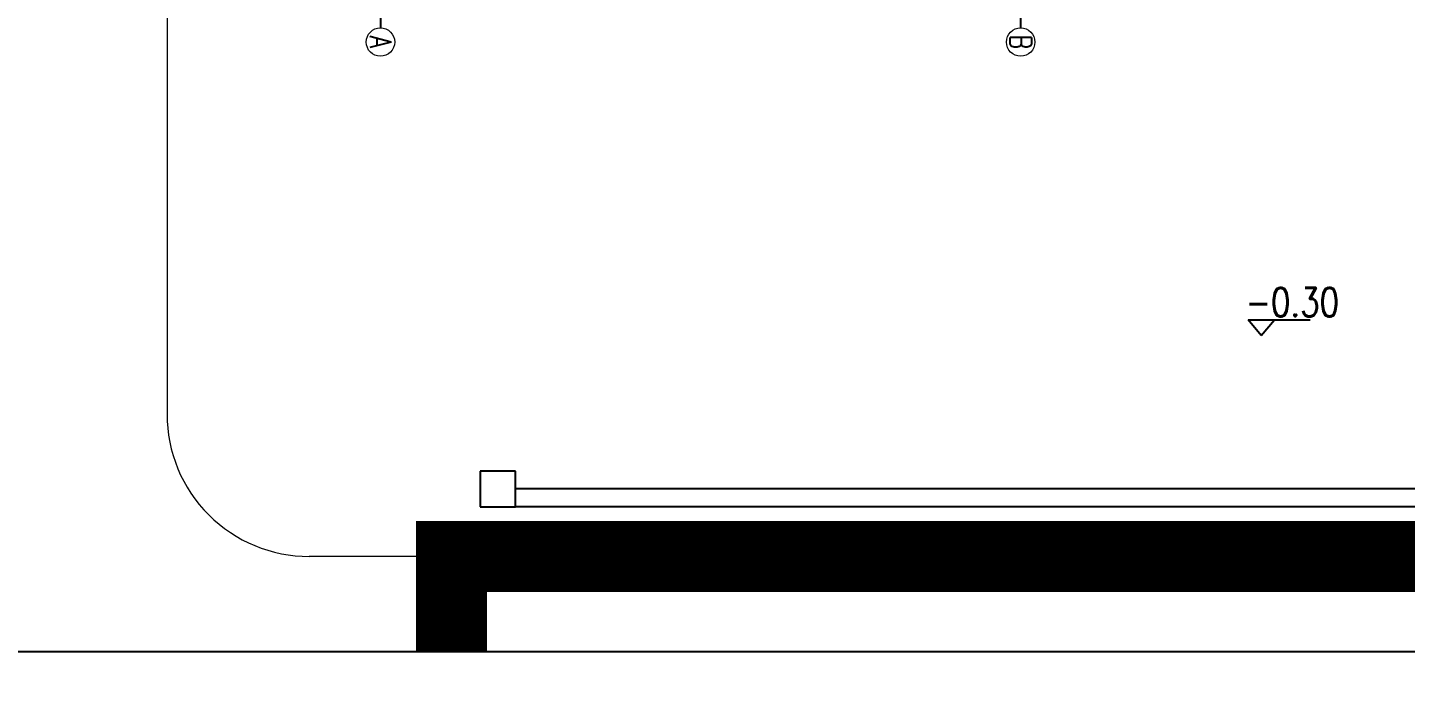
# Model space of a CAD drawing. Header units: millimetres. Extents: x -437359 to 106527, y -82378 to 117612.
# Drawn here: x -427461 to -408092, y -7684 to 1597 of the extents above; entities that cross this region are included whole.
import ezdxf
from ezdxf.enums import TextEntityAlignment as Align

# ---------------------------------------------------------------- set-up
doc = ezdxf.new("R2010")
doc.units = ezdxf.units.MM
doc.linetypes.add('ACAD_ISO10W100', pattern=[18.5, 12, -3, 0.5, -3])
doc.layers.get('0').update_dxf_attribs({"color": 8})
for name, color, linetype in [('3', 8, 'Continuous'), ('DIM_SYMB', 8, 'Continuous'), ('Z-本期建构筑物', 8, 'Continuous')]:
    doc.layers.add(name, color=color, linetype=linetype)
doc.layers.add('road_mr', color=8, linetype='Continuous', lineweight=0)
doc.layers.add('中心线', color=8, linetype='ACAD_ISO10W100', lineweight=5)
doc.styles.add('HZ', font='geditxt.shx', dxfattribs={"width": 0.8, "bigfont": 'hzfs_1.shx'})
doc.styles.add('WS', font='geditxt.shx', dxfattribs={"width": 0.75, "bigfont": 'hzfs_1.shx'})

msp = doc.modelspace()

# ---------------------------------------------------------------- linework, layer by layer
at = {"ltscale": 50}
for p, q in [((-420600.6, -4641.4), (-421100.6, -4641.4)), ((-421100.6, -4641.4), (-421100.6, -5141.4)), ((-420600.6, -5141.4), (-420600.6, -4641.4)), ((-404650.6, -4891.4), (-420600.6, -4891.4)), ((-421100.6, -5141.4), (-420600.6, -5141.4)), ((-404900.6, -5141.4), (-420600.6, -5141.4))]:
    msp.add_line(p, q, dxfattribs=at)
msp.add_lwpolyline([(-434900.9, 86581), (-360699.9, 86581), (-360699.9, -7183.5), (-434900.9, -7183.5)], close=True)
at = {"layer": '3', "lineweight": 9}
for centre in [(-422500.6, 1392.9), (-413500.6, 1392.9)]:
    msp.add_circle(centre, 200, dxfattribs=at)
at = {"layer": 'DIM_SYMB'}
for p, q in [((-410119, -2735), (-410305.1, -2513.7)), ((-410305.1, -2513.7), (-409429.5, -2513.7)), ((-410119, -2735), (-409932.9, -2513.7))]:
    msp.add_line(p, q, dxfattribs=at)
at = {"layer": 'road_mr'}
for points in [[(-425500.7, 68158.6), (-425500.7, -3841.4)], [(-421500.6, -5841.4), (-423500.7, -5841.4)]]:
    msp.add_lwpolyline(points, dxfattribs=at)
msp.add_lwpolyline([(-425500.7, -3841.4, 0.4142136), (-423500.7, -5841.4)], format="xyb", dxfattribs=at)
msp.add_lwpolyline([(-425500.7, -3841.4, 0.4142136), (-423500.7, -5841.4)], format="xyb", dxfattribs=at)
at = {"layer": 'Z-本期建构筑物'}
msp.add_line((-419500.6, -6241.4), (-406000.6, -6241.4), dxfattribs=at)
at = {"layer": 'Z-本期建构筑物', "const_width": 1000}
msp.add_lwpolyline([(-403500.6, -7183.5), (-403500.6, -5841.4), (-421500.6, -5841.4), (-421500.6, -7183.5)], dxfattribs=at)
at = {"layer": '中心线', "color": 1, "lineweight": -2, "ltscale": 500}
for p, q in [((-422500.6, 16108.6), (-422500.6, 1592.9)), ((-413500.6, 1592.9), (-413500.6, 16108.6))]:
    msp.add_line(p, q, dxfattribs=at)

# ---------------------------------------------------------------- texts
at = {"style": 'HZ', "width": 0.8}
msp.add_text('-0.30', height=400, dxfattribs=at).set_placement((-410339.8, -2465.1))
at = {"layer": '3', "lineweight": 9, "style": 'WS', "width": 0.75}
for tag, p in [('A', (-422500.6, 1392.9)), ('B', (-413500.6, 1392.9))]:
    msp.add_attdef(tag, text='', height=300, rotation=270, dxfattribs=at).set_placement(p, align=Align.MIDDLE)

doc.saveas('drawing.dxf')
